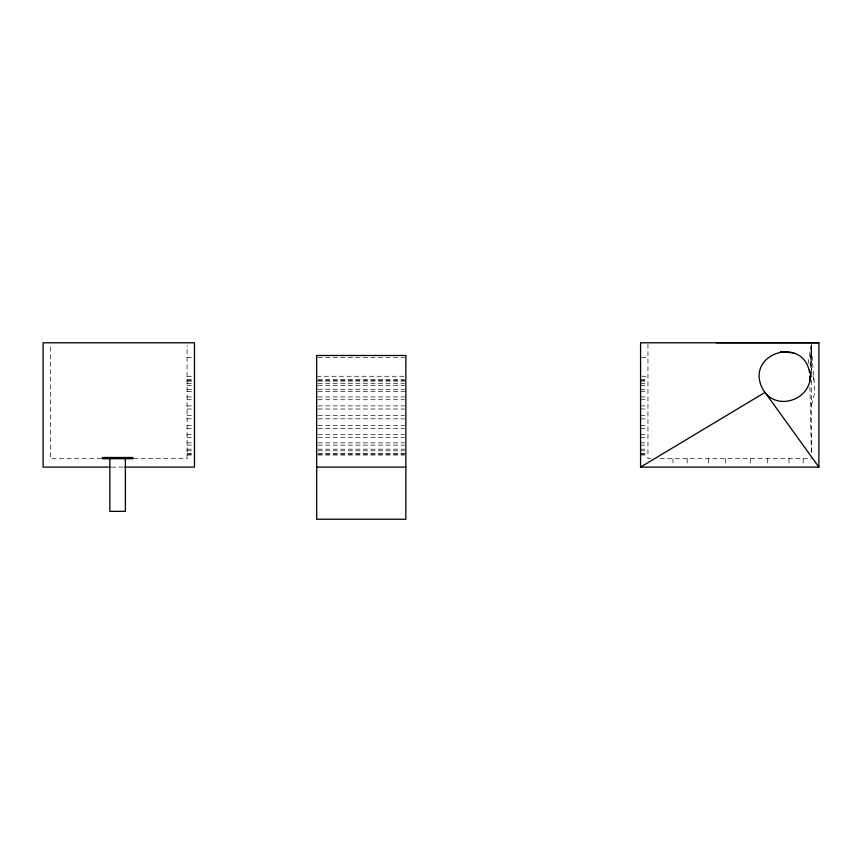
<?xml version="1.0" encoding="UTF-8"?>
<svg xmlns="http://www.w3.org/2000/svg" width="862" height="862" viewBox="0 0 862 862"><rect width="100%" height="100%" fill="white"/><g stroke="black" fill="none" stroke-linecap="round" stroke-linejoin="round"><path stroke-width="0.65" stroke-dasharray="4.31 3.23" d="M810.312 367.46L811.39 345.382L809.989 366.091M808.114 363.645L811.099 345.393M811.519 404.957L814.892 392.221L811.519 349.412L811.519 371.619L814.428 380.939M187.076 357.31L193.217 357.31M318.013 357.31L404.515 357.31M641.802 357.31L647.955 357.31M187.076 376.274L193.217 376.274M316.688 376.274L404.515 376.274M641.802 376.274L647.955 376.274M187.076 379.431L193.217 379.431M318.013 379.431L404.515 379.431M640.574 379.431L647.955 379.431M187.076 380.304L193.217 380.304M318.013 380.304L404.515 380.304M640.574 380.304L647.955 380.304M187.076 381.144L193.217 381.144M318.013 381.144L405.851 381.144M640.574 381.144L647.955 381.144M187.076 383.698L193.217 383.698M318.013 383.698L404.515 383.698M640.574 383.698L647.955 383.698M187.076 385.303L193.217 385.303M318.013 385.303L404.515 385.303M640.574 385.303L647.955 385.303M187.076 389.365L193.217 389.365M318.013 389.365L404.515 389.365M640.574 389.365L647.955 389.365M187.076 391.65L193.217 391.65M318.013 391.65L405.851 391.65M640.574 391.65L647.955 391.65M187.076 396.94L193.217 396.94M318.013 396.94L405.851 396.94M640.574 396.94L647.955 396.94M187.076 399.731L193.217 399.731M318.013 399.731L404.515 399.731M640.574 399.731L647.955 399.731M187.076 405.894L193.217 405.894M318.013 405.894L404.515 405.894M640.574 405.894L647.955 405.894M187.076 409.008L193.217 409.008M318.013 409.008L404.515 409.008M640.574 409.008L647.955 409.008M187.076 415.624L193.217 415.624M318.013 415.624L404.515 415.624M640.574 415.624L647.955 415.624M187.076 418.846L193.217 418.846M318.013 418.846L404.515 418.846M640.574 418.846L647.955 418.846M187.076 425.462L193.217 425.462M318.013 425.462L404.515 425.462M640.574 425.462L647.955 425.462M187.076 428.576L193.217 428.576M318.013 428.576L404.515 428.576M640.574 428.576L647.955 428.576M187.076 434.739L193.217 434.739M318.013 434.739L404.515 434.739M640.574 434.739L647.955 434.739M187.076 437.53L193.217 437.53M318.013 437.53L404.515 437.53M640.574 437.53L647.955 437.53M187.076 442.831L193.217 442.831M318.013 442.831L404.515 442.831M640.574 442.831L647.955 442.831M187.076 445.104L193.217 445.104M318.013 445.104L404.515 445.104M640.574 445.104L647.955 445.104M187.076 449.167L193.217 449.167M318.013 449.167L404.515 449.167M640.574 449.167L647.955 449.167M187.076 450.783L193.217 450.783M318.013 450.783L404.515 450.783M640.574 450.783L647.955 450.783M187.076 453.337L193.217 453.337M318.013 453.337L405.851 453.337M640.574 453.337L647.955 453.337M187.076 454.166L193.217 454.166M318.013 454.166L404.515 454.166M640.574 454.166L647.955 454.166M187.076 455.039L193.217 455.039M318.013 455.039L404.515 455.039M640.574 455.039L647.955 455.039M101.371 458.703L50.481 458.703L50.481 345.447M133.502 458.703L187.076 458.703L187.076 345.447M650.638 458.703L647.955 458.703L647.955 342.785M660.023 458.703L811.519 458.703M111.413 467.107L123.956 467.107M809.914 387.103L811.401 453.39M811.519 342.785L811.519 453.369M803.179 458.703L803.19 465.9M789.01 458.703L789.01 465.9M767.32 458.703L767.32 465.9M750.608 458.703L750.608 465.9M725.599 458.703L725.599 465.9M708.467 458.703L708.467 465.9M687.165 458.703L687.165 465.9M672.963 458.703L672.963 465.9"/><path stroke-width="1.29" d="M809.86 376.554L809.795 381.801M809.558 372.567C803.492 335.846 746.697 352.677 761.599 386.769C774.044 414.676 816.185 399.16 809.73 369.97M640.574 467.107L765.047 392.382L818.9 467.107L640.574 467.107L640.574 342.785L818.9 342.785L818.9 467.107M716.247 342.764L818.9 342.785M102.222 457.496L132.996 457.496M102.222 458.703L132.996 458.703M110.067 467.107L43.1 467.107L43.1 342.785L194.446 342.785L194.446 467.107L124.807 467.107M316.688 467.107L405.851 467.107M780.703 351.599L793.686 352.957M125.389 458.703L125.389 511.349L109.83 511.349L109.83 458.703M405.851 355.489L316.688 355.489L316.688 519.236L405.851 519.236L405.851 355.489"/></g></svg>
